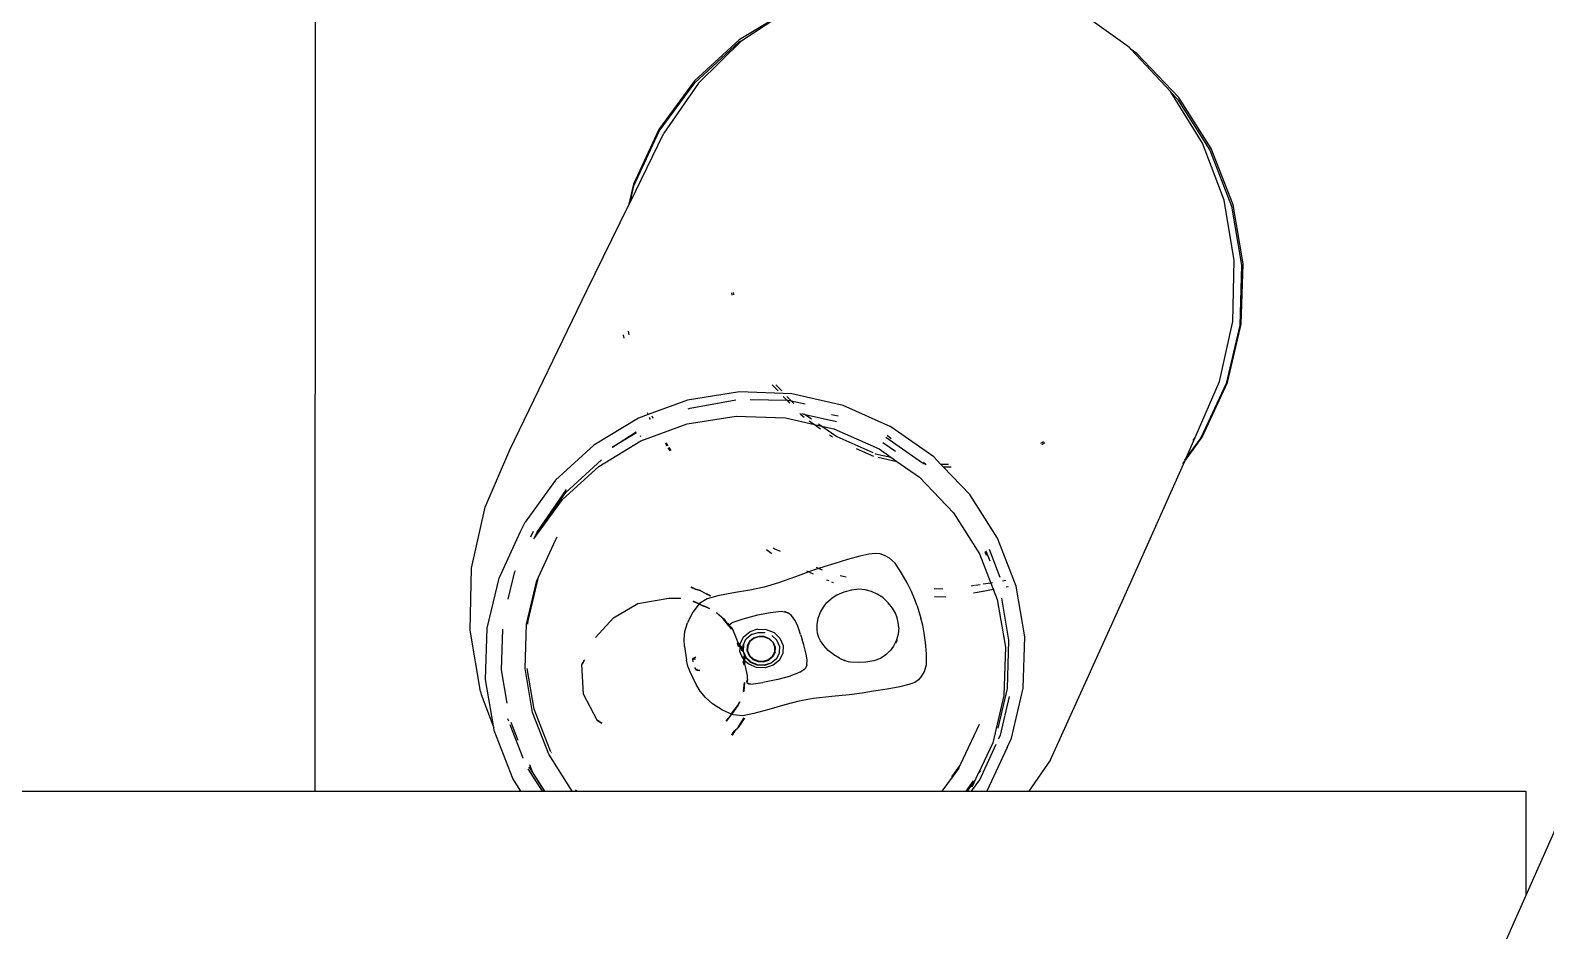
# Model space of a CAD drawing. Header units: millimetres. Extents: x -650 to 3773, y 316 to 2389.
# Drawn here: x 553.29 to 562.48, y 545.22 to 550.68 of the extents above; entities that cross this region are included whole.
import ezdxf

# ---------------------------------------------------------------- set-up
doc = ezdxf.new("R2010")
doc.units = ezdxf.units.MM

# ---------------------------------------------------------------- blocks, each defined once
blk = doc.blocks.new('A$C1e894cf7')
for p, q in [((597.1385, 73.9586), (597.771, 73.6777)), ((597.1385, 73.6777), (597.771, 73.6777)), ((597.1385, 70.664), (597.1385, 73.6777)), ((597.771, 73.6777), (601.5102, 72.0165)), ((593.5821, 71.9028), (593.2409, 71.7708)), ((593.2505, 71.762), (593.5906, 71.8936)), ((593.92, 71.9098), (593.5546, 71.8482)), ((593.9416, 71.9642), (593.5821, 71.9028)), ((593.5906, 71.8936), (593.9489, 71.9548)), ((594.2912, 71.9005), (593.92, 71.9098)), ((594.3056, 71.9528), (593.9416, 71.9642)), ((593.9489, 71.9548), (594.3118, 71.9434)), ((594.654, 71.8204), (594.2912, 71.9005)), ((594.6602, 71.8689), (594.3056, 71.9528)), ((594.3118, 71.9434), (594.6652, 71.8598)), ((593.5546, 71.8482), (593.209, 71.7179)), ((594.9944, 71.6728), (594.654, 71.8204)), ((594.9917, 71.7157), (594.6602, 71.8689)), ((594.6652, 71.8598), (594.9956, 71.7071)), ((593.209, 71.7179), (592.9024, 71.5275)), ((593.2409, 71.7708), (592.9312, 71.5734)), ((592.9418, 71.5652), (593.2505, 71.762)), ((595.1374, 71.6091), (594.9917, 71.7157)), ((594.9956, 71.7071), (595.1173, 71.618)), ((595.0111, 71.6613), (594.9944, 71.6728)), ((595.1173, 71.618), (594.9944, 71.6728)), ((595.1173, 71.618), (595.1313, 71.6077)), ((595.1374, 71.6091), (595.1173, 71.618)), ((595.1514, 71.5988), (595.1374, 71.6091)), ((595.9664, 71.2398), (595.1374, 71.6091)), ((592.8967, 71.5239), (592.6418, 71.2853)), ((592.9312, 71.5734), (592.6648, 71.3181)), ((592.9024, 71.5275), (592.8967, 71.5239)), ((592.9024, 71.5275), (592.9418, 71.5652)), ((592.6295, 71.2738), (592.4177, 70.977)), ((592.6418, 71.2853), (592.6295, 71.2738)), ((592.6648, 71.3181), (592.6418, 71.2853)), ((596.947, 70.7956), (595.9664, 71.2398)), ((596.947, 70.7956), (597.1385, 70.664)), ((595.0279, 70.7376), (595.0171, 70.7555)), ((595.0353, 70.7422), (595.024, 70.7608)), ((596.2026, 70.6394), (595.8952, 70.5869)), ((596.5139, 70.6296), (596.2026, 70.6394)), ((596.8171, 70.5579), (596.5139, 70.6296)), ((597.1385, 70.4095), (597.1385, 70.664)), ((595.8952, 70.5869), (595.6035, 70.474)), ((595.8616, 70.5251), (595.8648, 70.5047)), ((595.8989, 70.5262), (595.8966, 70.5387)), ((595.9682, 70.4979), (596.222, 70.5413)), ((595.975, 70.4718), (596.2651, 70.5214)), ((596.222, 70.5413), (596.5157, 70.532)), ((596.2651, 70.5214), (596.5588, 70.5122)), ((596.5157, 70.532), (596.7551, 70.4754)), ((596.5588, 70.5122), (596.8449, 70.4445)), ((596.7982, 70.4911), (596.5634, 70.5466)), ((596.874, 70.5317), (596.8171, 70.5579)), ((596.874, 70.5317), (597.1385, 70.4095)), ((595.6035, 70.474), (595.3387, 70.3052)), ((595.8428, 70.4907), (595.6717, 70.4245)), ((595.6814, 70.4039), (595.7417, 70.4266)), ((595.6997, 70.3654), (595.8762, 70.4336)), ((595.8745, 70.444), (595.8762, 70.4336)), ((595.8762, 70.4336), (595.9133, 70.448)), ((595.8762, 70.4336), (595.8836, 70.3866)), ((595.9133, 70.448), (595.9121, 70.4544)), ((595.9133, 70.448), (595.975, 70.4718)), ((595.9245, 70.3869), (595.9133, 70.448)), ((596.8214, 70.4804), (596.7982, 70.4911)), ((596.8449, 70.4445), (597.0332, 70.3574)), ((597.0696, 70.3657), (596.8521, 70.4662)), ((595.4498, 70.2061), (595.6997, 70.3654)), ((595.685, 70.3961), (595.707, 70.4046)), ((595.8865, 70.3689), (595.8911, 70.3396)), ((595.8919, 70.3351), (595.8953, 70.3134)), ((595.9309, 70.3521), (595.9251, 70.3838)), ((595.9352, 70.3288), (595.9313, 70.3503)), ((596.7329, 70.3618), (596.9789, 70.2481)), ((597.0332, 70.3574), (597.0125, 70.3717)), ((597.1123, 70.3209), (597.0332, 70.3574)), ((597.1385, 70.3153), (597.0696, 70.3657)), ((597.0718, 70.3356), (597.1385, 70.2897)), ((597.1385, 70.2843), (597.0757, 70.328)), ((597.1385, 70.3153), (597.1385, 70.4095)), ((595.3387, 70.3052), (595.1707, 70.1442)), ((596.9789, 70.2481), (597.052, 70.1946)), ((596.9992, 70.2388), (596.9789, 70.2481)), ((596.9992, 70.2388), (597.1385, 70.1367)), ((597.1385, 70.2897), (597.1385, 70.3153)), ((597.1385, 70.2843), (597.1385, 70.2897)), ((597.1385, 70.1367), (597.1385, 70.2843)), ((595.1545, 70.1287), (595.1561, 70.1766)), ((595.1707, 70.1442), (595.1545, 70.1287)), ((595.1707, 70.1442), (595.1723, 70.1919)), ((595.2349, 70.0001), (595.4498, 70.2061)), ((595.913, 70.143), (595.9112, 70.0894)), ((595.9579, 70.0916), (595.9591, 70.1608)), ((597.1385, 67.9216), (597.1385, 70.1367)), ((595.1109, 70.0869), (594.929, 69.8275)), ((595.1545, 70.1287), (595.1109, 70.0869)), ((595.1501, 70.0198), (594.9934, 69.7965)), ((595.1393, 69.8638), (595.2349, 70.0001)), ((595.1431, 70.0246), (595.1512, 70.0321)), ((595.1509, 70.0216), (595.1512, 70.0321)), ((595.1512, 70.0321), (595.1587, 70.0392)), ((595.1512, 70.0321), (595.1514, 70.0363)), ((595.9727, 69.9712), (595.9274, 69.9514)), ((596.0139, 69.9859), (595.9727, 69.9712)), ((596.0139, 69.9859), (596.0895, 70.0092)), ((596.1314, 70.0203), (596.0895, 70.0092)), ((596.1792, 70.0293), (596.1314, 70.0203)), ((596.2363, 70.0366), (596.1792, 70.0293)), ((596.3062, 70.0426), (596.2363, 70.0366)), ((596.3708, 70.0422), (596.3062, 70.0426)), ((596.412, 70.0302), (596.3708, 70.0422)), ((596.4171, 70.0278), (596.412, 70.0302)), ((596.4171, 70.0278), (596.4433, 70.0106)), ((596.4433, 70.0106), (596.4629, 69.9946)), ((596.4629, 69.9946), (596.4784, 69.972)), ((596.4784, 69.972), (596.4922, 69.9352)), ((595.1134, 69.7508), (595.1393, 69.8638)), ((595.1137, 69.8272), (595.1393, 69.8638)), ((595.8116, 69.8897), (595.7558, 69.852)), ((595.8748, 69.9248), (595.8116, 69.8897)), ((595.9274, 69.9514), (595.8748, 69.9248)), ((596.0861, 69.8643), (596.0581, 69.8543)), ((596.1146, 69.8718), (596.0861, 69.8643)), ((596.1464, 69.8748), (596.1146, 69.8718)), ((596.1479, 69.8746), (596.1464, 69.8748)), ((596.1479, 69.8746), (596.186, 69.8704)), ((596.186, 69.8704), (596.2257, 69.8595)), ((596.221, 69.8655), (596.2287, 69.8603)), ((596.2287, 69.8603), (596.2307, 69.8611)), ((596.2287, 69.8603), (596.2307, 69.8611)), ((596.2307, 69.8611), (596.2405, 69.8578)), ((596.4922, 69.9352), (596.5054, 69.8803)), ((596.5054, 69.8803), (596.5191, 69.8037)), ((594.929, 69.8275), (594.7999, 69.537)), ((594.9802, 69.8036), (594.9988, 69.8297)), ((595.0231, 69.779), (595.0759, 69.8544)), ((595.0633, 69.7553), (595.1137, 69.8272)), ((595.092, 69.7327), (595.1137, 69.8272)), ((595.71, 69.7878), (595.6999, 69.7626)), ((595.7253, 69.8179), (595.71, 69.7878)), ((595.7558, 69.852), (595.7253, 69.8179)), ((595.9645, 69.7786), (595.9438, 69.7444)), ((595.9956, 69.8109), (595.9645, 69.7786)), ((596.0281, 69.8376), (595.9956, 69.8109)), ((596.0581, 69.8543), (596.0281, 69.8376)), ((596.2257, 69.8595), (596.2592, 69.8429)), ((596.2592, 69.8429), (596.2868, 69.8223)), ((596.288, 69.8212), (596.2868, 69.8223)), ((596.288, 69.8212), (596.3123, 69.7965)), ((596.3123, 69.7965), (596.333, 69.7641)), ((596.5191, 69.8037), (596.5322, 69.7221)), ((594.9414, 69.4812), (595.0633, 69.7553)), ((594.9878, 69.4983), (595.0849, 69.7168)), ((595.0595, 69.6173), (595.1063, 69.7225)), ((595.0909, 69.7303), (595.092, 69.7327)), ((595.6999, 69.7626), (595.6962, 69.7342)), ((595.6962, 69.7342), (595.7001, 69.6942)), ((595.7001, 69.6942), (595.7124, 69.6391)), ((595.9281, 69.709), (595.9172, 69.672)), ((595.9438, 69.7444), (595.9281, 69.709)), ((596.333, 69.7641), (596.3476, 69.7226)), ((596.3476, 69.7226), (596.356, 69.6758)), ((596.5322, 69.7221), (596.5436, 69.6524)), ((595.7124, 69.6391), (595.7335, 69.5648)), ((595.9172, 69.672), (595.9132, 69.6319)), ((595.9132, 69.6319), (595.9184, 69.5875)), ((595.9184, 69.5875), (595.9314, 69.5422)), ((596.3579, 69.6276), (596.3548, 69.5814)), ((596.356, 69.6758), (596.3579, 69.6276)), ((596.5436, 69.6524), (596.5542, 69.5744)), ((594.7999, 69.537), (594.7285, 69.2265)), ((594.8542, 69.3078), (594.8975, 69.4963)), ((594.865, 69.5075), (594.8554, 69.466)), ((594.9247, 69.4083), (594.9878, 69.4983)), ((595.7335, 69.5648), (595.7573, 69.4865)), ((595.841, 69.5549), (595.8327, 69.5187)), ((595.9314, 69.5422), (595.9505, 69.4992)), ((595.9505, 69.4992), (595.9716, 69.4639)), ((596.3307, 69.5146), (596.3107, 69.4809)), ((596.3307, 69.5146), (596.3448, 69.5465)), ((596.3455, 69.5476), (596.3448, 69.5465)), ((596.3455, 69.5476), (596.3463, 69.5507)), ((596.3463, 69.5507), (596.3532, 69.5695)), ((596.3548, 69.5814), (596.3532, 69.5695)), ((596.5542, 69.5744), (596.5645, 69.4681)), ((594.9105, 69.388), (594.9247, 69.4083)), ((594.9146, 69.3645), (594.9247, 69.4083)), ((594.9146, 69.3645), (594.9401, 69.4009)), ((594.9247, 69.4083), (594.9414, 69.4812)), ((594.9775, 69.4542), (594.9902, 69.4723)), ((595.7573, 69.4865), (595.7775, 69.4195)), ((595.7775, 69.4195), (595.7877, 69.3885)), ((595.7982, 69.4119), (595.7877, 69.3885)), ((595.8559, 69.437), (595.8616, 69.4497)), ((595.8695, 69.4674), (595.8737, 69.4769)), ((595.994, 69.4384), (595.9716, 69.4639)), ((595.994, 69.4384), (595.9957, 69.4371)), ((596.0217, 69.4176), (595.9957, 69.4371)), ((596.0529, 69.4006), (596.0217, 69.4176)), ((596.2541, 69.4197), (596.2259, 69.3999)), ((596.2846, 69.4474), (596.2541, 69.4197)), ((596.3099, 69.4797), (596.2846, 69.4474)), ((596.3107, 69.4809), (596.3099, 69.4797)), ((596.5645, 69.4681), (596.5767, 69.3579)), ((594.8542, 69.3078), (594.8806, 69.3454)), ((594.8741, 69.1882), (594.9146, 69.3645)), ((594.8919, 69.3321), (594.9146, 69.3645)), ((595.7877, 69.3885), (595.7821, 69.3759)), ((595.7877, 69.3885), (595.802, 69.3458)), ((595.8019, 69.3161), (595.808, 69.3297)), ((595.802, 69.3458), (595.808, 69.3297)), ((595.808, 69.3297), (595.8103, 69.3348)), ((595.808, 69.3297), (595.8388, 69.2477)), ((595.8114, 69.3374), (595.8199, 69.3564)), ((596.09, 69.3866), (596.0529, 69.4006)), ((596.127, 69.3804), (596.09, 69.3866)), ((596.1284, 69.3802), (596.127, 69.3804)), ((596.16, 69.3795), (596.1284, 69.3802)), ((596.1806, 69.3821), (596.16, 69.3795)), ((596.1938, 69.3862), (596.1806, 69.3821)), ((596.2069, 69.3903), (596.1938, 69.3862)), ((596.2259, 69.3999), (596.2069, 69.3903)), ((596.3065, 69.3137), (596.2757, 69.3059)), ((596.3409, 69.3191), (596.3065, 69.3137)), ((596.372, 69.318), (596.3409, 69.3191)), ((596.372, 69.318), (596.3734, 69.3178)), ((596.3734, 69.3178), (596.3953, 69.307)), ((596.5767, 69.3579), (596.593, 69.2683)), ((594.7285, 69.2265), (594.7177, 68.908)), ((594.7447, 69.1967), (594.7711, 69.2219)), ((594.7666, 69.202), (594.7711, 69.2219)), ((594.7711, 69.2219), (594.7903, 69.308)), ((594.7711, 69.2219), (594.7873, 69.2375)), ((594.8484, 69.274), (594.8568, 69.2821)), ((594.8487, 69.284), (594.8542, 69.3078)), ((594.8494, 69.3009), (594.8542, 69.3078)), ((594.8568, 69.2821), (594.8705, 69.3017)), ((595.8388, 69.2477), (595.8757, 69.1451)), ((596.0726, 69.2248), (596.0569, 69.201)), ((596.1002, 69.2447), (596.0726, 69.2248)), ((596.1324, 69.2598), (596.1002, 69.2447)), ((596.1624, 69.2709), (596.1324, 69.2598)), ((596.1878, 69.2787), (596.1624, 69.2709)), ((596.1878, 69.2787), (596.219, 69.2886)), ((596.2503, 69.298), (596.219, 69.2886)), ((596.2757, 69.3059), (596.2503, 69.298)), ((596.3953, 69.307), (596.3969, 69.3058)), ((596.4169, 69.2755), (596.3969, 69.3058)), ((596.4152, 69.2815), (596.4169, 69.2755)), ((596.4169, 69.2755), (596.4283, 69.2472)), ((596.4283, 69.2472), (596.4394, 69.218)), ((596.4394, 69.218), (596.4404, 69.2171)), ((596.4404, 69.2171), (596.4603, 69.1407)), ((596.593, 69.2683), (596.6146, 69.183)), ((592.5865, 68.9233), (592.4478, 69.1357)), ((592.4483, 69.1288), (592.5828, 68.907)), ((594.6743, 69.1072), (594.7111, 69.1424)), ((594.6747, 69.1295), (594.7115, 69.1648)), ((594.7443, 69.1743), (594.7665, 69.1955)), ((594.7625, 68.9735), (594.7665, 69.1955)), ((594.7665, 69.1955), (594.7863, 69.2145)), ((594.7665, 69.1955), (594.7666, 69.202)), ((594.8639, 68.8876), (594.8741, 69.1882)), ((595.6849, 69.157), (595.6684, 69.1199)), ((595.8757, 69.1451), (595.9002, 69.0581)), ((596.0471, 69.1808), (596.0563, 69.1998)), ((596.0563, 69.1998), (596.0481, 69.1615)), ((596.0481, 69.1615), (596.0564, 69.0972)), ((596.0569, 69.201), (596.0563, 69.1998)), ((596.1767, 69.1183), (596.2109, 69.1541)), ((596.1936, 69.1056), (596.2227, 69.1361)), ((596.2109, 69.1541), (596.2545, 69.1728)), ((596.2586, 69.1511), (596.2227, 69.1361)), ((596.2643, 69.1259), (596.2358, 69.1136)), ((596.2545, 69.1728), (596.3009, 69.1716)), ((596.2586, 69.1511), (596.2598, 69.152)), ((596.2598, 69.152), (596.2975, 69.1501)), ((596.2946, 69.1251), (596.2643, 69.1259)), ((596.3222, 69.1113), (596.2946, 69.1251)), ((596.2946, 69.1251), (596.3215, 69.11)), ((596.2975, 69.1501), (596.2992, 69.151)), ((596.2992, 69.151), (596.3328, 69.1325)), ((596.3009, 69.1716), (596.343, 69.1507)), ((596.3328, 69.1325), (596.335, 69.1331)), ((596.3591, 69.101), (596.3328, 69.1325)), ((596.335, 69.1331), (596.3616, 69.1012)), ((596.343, 69.1507), (596.3743, 69.1131)), ((596.4603, 69.1407), (596.4785, 69.0508)), ((596.6146, 69.183), (596.6426, 69.0859)), ((595.6684, 69.1199), (595.6629, 69.1122)), ((595.6733, 69.0722), (595.6973, 69.1058)), ((595.9002, 69.0581), (595.9183, 68.9717)), ((596.0564, 69.0972), (596.0716, 69.0181)), ((596.1551, 69.0189), (596.1571, 69.0708)), ((596.1571, 69.0708), (596.1767, 69.1183)), ((596.1752, 69.0212), (596.1769, 69.0653)), ((596.2006, 69.0591), (596.1993, 69.0252)), ((596.2134, 69.0902), (596.2006, 69.0591)), ((596.2009, 69.0254), (596.2022, 69.0587)), ((596.2022, 69.0587), (596.2147, 69.0892)), ((596.2358, 69.1136), (596.2134, 69.0902)), ((596.2147, 69.0892), (596.2367, 69.1122)), ((596.2367, 69.1122), (596.2647, 69.1242)), ((596.2642, 69.1231), (596.2367, 69.1122)), ((596.2935, 69.1224), (596.2642, 69.1231)), ((596.2647, 69.1242), (596.2945, 69.1234)), ((596.3201, 69.1091), (596.2935, 69.1224)), ((596.2945, 69.1234), (596.3215, 69.11)), ((596.3399, 69.0854), (596.3201, 69.1091)), ((596.3215, 69.11), (596.3416, 69.0859)), ((596.3427, 69.0868), (596.3222, 69.1113)), ((596.3499, 69.0548), (596.3399, 69.0854)), ((596.3416, 69.0859), (596.3519, 69.0548)), ((596.3531, 69.0551), (596.3427, 69.0868)), ((596.3487, 69.0221), (596.3499, 69.0548)), ((596.3519, 69.0548), (596.3504, 69.0216)), ((596.3518, 69.0212), (596.3531, 69.0551)), ((596.3725, 69.0604), (596.3591, 69.101)), ((596.3616, 69.1012), (596.3751, 69.0601)), ((596.3708, 69.0169), (596.3725, 69.0604)), ((596.3751, 69.0601), (596.3734, 69.016)), ((596.3743, 69.1131), (596.3902, 69.0647)), ((596.3902, 69.0647), (596.3882, 69.0128)), ((596.4888, 68.9781), (596.4785, 69.0508)), ((596.6426, 69.0859), (596.6677, 68.9949)), ((595.9183, 68.9717), (595.9358, 68.8714)), ((596.0716, 69.0181), (596.0946, 68.9297)), ((596.1551, 69.0189), (596.171, 68.9705)), ((596.2024, 68.933), (596.171, 68.9705)), ((596.1886, 68.9815), (596.1752, 69.0212)), ((596.1886, 68.9815), (596.1888, 68.98)), ((596.2149, 68.95), (596.1888, 68.98)), ((596.1993, 69.0252), (596.2097, 68.9935)), ((596.2111, 68.9943), (596.2009, 69.0254)), ((596.2009, 69.0254), (596.2115, 68.9954)), ((596.2097, 68.9935), (596.2302, 68.969)), ((596.2302, 68.97), (596.2097, 68.9935)), ((596.2313, 68.9717), (596.2111, 68.9943)), ((596.2115, 68.9954), (596.2313, 68.9717)), ((596.2149, 68.95), (596.2154, 68.9481)), ((596.2502, 68.9324), (596.2154, 68.9481)), ((596.2579, 68.9584), (596.2302, 68.97)), ((596.2302, 68.969), (596.2577, 68.9553)), ((596.2312, 68.9702), (596.2313, 68.9717)), ((596.2579, 68.9584), (596.2312, 68.9702)), ((596.2313, 68.9717), (596.2579, 68.9584)), ((596.2577, 68.9553), (596.2881, 68.9545)), ((596.2579, 68.9584), (596.2872, 68.9576)), ((596.2582, 68.9567), (596.2579, 68.9584)), ((596.288, 68.9559), (596.2582, 68.9567)), ((596.2872, 68.9576), (596.3147, 68.9695)), ((596.316, 68.968), (596.288, 68.9559)), ((596.2881, 68.9545), (596.3166, 68.9667)), ((596.2981, 68.9343), (596.3257, 68.9471)), ((596.3147, 68.9695), (596.3363, 68.9921)), ((596.3277, 68.9452), (596.3148, 68.9395)), ((596.3301, 68.9417), (596.3148, 68.9395)), ((596.3378, 68.9909), (596.316, 68.968)), ((596.3166, 68.9667), (596.339, 68.9901)), ((596.3257, 68.9471), (596.3543, 68.9771)), ((596.3301, 68.9417), (596.3275, 68.9392)), ((596.3275, 68.9392), (596.3301, 68.9417)), ((596.3568, 68.9756), (596.3277, 68.9452)), ((596.3313, 68.9428), (596.3301, 68.9417)), ((596.3337, 68.9387), (596.3301, 68.9417)), ((596.3427, 68.9407), (596.3313, 68.9428)), ((596.3363, 68.9921), (596.3487, 69.0221)), ((596.3504, 69.0216), (596.3378, 68.9909)), ((596.339, 68.9901), (596.3518, 69.0212)), ((596.3445, 68.9413), (596.3427, 68.9407)), ((596.3457, 68.9413), (596.3445, 68.9413)), ((596.3476, 68.9399), (596.3457, 68.9413)), ((596.3686, 68.9653), (596.3476, 68.9399)), ((596.3543, 68.9771), (596.3708, 69.0169)), ((596.3734, 69.016), (596.3568, 68.9756)), ((596.4012, 68.9483), (596.3663, 68.9407)), ((596.3882, 69.0128), (596.3686, 68.9653)), ((596.4373, 68.9564), (596.4012, 68.9483)), ((596.455, 68.9575), (596.4373, 68.9564)), ((596.4568, 68.9581), (596.455, 68.9575)), ((596.4598, 68.9567), (596.4568, 68.9581)), ((596.4598, 68.9567), (596.4601, 68.9551)), ((596.4598, 68.9567), (596.463, 68.9566)), ((596.463, 68.9566), (596.4601, 68.9551)), ((596.466, 68.9555), (596.463, 68.9566)), ((596.463, 68.9566), (596.4707, 68.9549)), ((596.4683, 68.9565), (596.466, 68.9555)), ((596.4682, 68.9541), (596.466, 68.9555)), ((596.4717, 68.9549), (596.4682, 68.9541)), ((596.4682, 68.9541), (596.4707, 68.9549)), ((596.4759, 68.9525), (596.4682, 68.9541)), ((596.4707, 68.9549), (596.4683, 68.9565)), ((596.4683, 68.9565), (596.4707, 68.9549)), ((596.4707, 68.9549), (596.4717, 68.9529)), ((596.4707, 68.9549), (596.4717, 68.9549)), ((596.4817, 68.9551), (596.4717, 68.9549)), ((596.4759, 68.9525), (596.4717, 68.9549)), ((596.4717, 68.9549), (596.4813, 68.954)), ((596.4717, 68.9529), (596.4759, 68.9525)), ((596.4842, 68.9594), (596.4817, 68.9551)), ((596.4842, 68.9594), (596.4831, 68.9549)), ((596.4888, 68.9781), (596.4842, 68.9594)), ((596.4902, 68.9699), (596.4842, 68.9594)), ((596.6677, 68.9949), (596.6806, 68.928)), ((592.5828, 68.907), (592.8313, 68.6355)), ((592.5865, 68.9233), (592.8443, 68.6599)), ((592.5946, 68.9076), (592.5865, 68.9233)), ((592.8423, 68.637), (592.5946, 68.9076)), ((594.1142, 68.8694), (594.1278, 68.8717)), ((594.1159, 68.8606), (594.1303, 68.8631)), ((594.7177, 68.908), (594.7678, 68.5937)), ((594.8153, 68.6095), (594.7645, 68.886)), ((594.9112, 68.5911), (594.8639, 68.8876)), ((595.9358, 68.8714), (595.9533, 68.778)), ((596.0946, 68.9297), (596.1165, 68.863)), ((596.13, 68.8464), (596.1165, 68.863)), ((596.1314, 68.8462), (596.1378, 68.852)), ((596.1442, 68.8536), (596.136, 68.845)), ((596.136, 68.845), (596.143, 68.8495)), ((596.1378, 68.852), (596.1438, 68.8579)), ((596.1407, 68.8552), (596.1378, 68.852)), ((596.1438, 68.8579), (596.1407, 68.8552)), ((596.1407, 68.8552), (596.1438, 68.8579)), ((596.149, 68.8555), (596.143, 68.8495)), ((596.1442, 68.8536), (596.143, 68.8495)), ((596.143, 68.8495), (596.1469, 68.8525)), ((596.1503, 68.8634), (596.1438, 68.8579)), ((596.1438, 68.8579), (596.1503, 68.8634)), ((596.1442, 68.8536), (596.1534, 68.8619)), ((596.149, 68.8555), (596.1442, 68.8536)), ((596.1469, 68.8525), (596.149, 68.8555)), ((596.1534, 68.8619), (596.149, 68.8555)), ((596.1555, 68.861), (596.149, 68.8555)), ((596.1679, 68.8731), (596.1503, 68.8634)), ((596.1555, 68.861), (596.1534, 68.8619)), ((596.2027, 68.8869), (596.1679, 68.8731)), ((596.2444, 68.912), (596.2024, 68.933)), ((596.2348, 68.898), (596.2027, 68.8869)), ((596.252, 68.9036), (596.2348, 68.898)), ((596.2462, 68.903), (596.2348, 68.898)), ((596.2348, 68.898), (596.2387, 68.9013)), ((596.2387, 68.9013), (596.2405, 68.9023)), ((596.24, 68.8956), (596.252, 68.9036)), ((596.24, 68.8956), (596.2584, 68.9006)), ((596.2518, 68.9004), (596.24, 68.8956)), ((596.2525, 68.9118), (596.2405, 68.9023)), ((596.2405, 68.9023), (596.2487, 68.9064)), ((596.2525, 68.9118), (596.2444, 68.912)), ((596.2487, 68.9064), (596.2462, 68.903)), ((596.2462, 68.903), (596.252, 68.9036)), ((596.2525, 68.9118), (596.2487, 68.9064)), ((596.2487, 68.9064), (596.2553, 68.9087)), ((596.2487, 68.9064), (596.252, 68.9036)), ((596.2502, 68.9324), (596.2891, 68.9314)), ((596.2512, 68.9303), (596.2502, 68.9324)), ((596.2814, 68.9292), (596.2512, 68.9303)), ((596.2518, 68.9004), (596.2539, 68.904)), ((596.2584, 68.9006), (596.2518, 68.9004)), ((596.252, 68.9036), (596.2539, 68.904)), ((596.2548, 68.9136), (596.2525, 68.9118)), ((596.26, 68.9112), (596.2539, 68.904)), ((596.2539, 68.904), (596.2553, 68.9087)), ((596.2616, 68.9058), (596.2539, 68.904)), ((596.2584, 68.9006), (596.2539, 68.904)), ((596.2657, 68.9225), (596.2548, 68.9136)), ((596.2579, 68.9122), (596.2548, 68.9136)), ((596.2579, 68.9122), (596.2553, 68.9087)), ((596.26, 68.9112), (596.2579, 68.9122)), ((596.2616, 68.9058), (596.2584, 68.9006)), ((596.2672, 68.9124), (596.26, 68.9112)), ((596.2657, 68.9225), (596.2609, 68.9153)), ((596.2609, 68.9153), (596.2681, 68.9208)), ((596.2655, 68.9217), (596.2681, 68.9208)), ((596.2814, 68.9292), (596.2657, 68.9225)), ((596.28, 68.9255), (596.2657, 68.9225)), ((596.2672, 68.9124), (596.2706, 68.9194)), ((596.274, 68.918), (596.2672, 68.9124)), ((596.2908, 68.9108), (596.2672, 68.9124)), ((596.2681, 68.9208), (596.28, 68.9255)), ((596.2706, 68.9194), (596.2863, 68.9226)), ((596.274, 68.918), (596.2706, 68.9194)), ((596.2863, 68.9226), (596.274, 68.918)), ((596.2891, 68.9314), (596.2814, 68.9292)), ((596.2906, 68.9292), (596.2814, 68.9292)), ((596.2905, 68.932), (596.2891, 68.9314)), ((596.2981, 68.9343), (596.2905, 68.932)), ((596.2981, 68.9343), (596.2906, 68.9292)), ((596.3344, 68.9295), (596.2908, 68.9108)), ((596.3148, 68.9395), (596.2981, 68.9343)), ((596.3149, 68.9363), (596.3275, 68.9392)), ((596.3212, 68.9333), (596.3337, 68.9387)), ((596.3335, 68.9364), (596.3212, 68.9333)), ((596.3275, 68.9392), (596.3337, 68.9387)), ((596.3337, 68.9387), (596.3335, 68.9364)), ((596.3404, 68.9357), (596.3335, 68.9364)), ((596.3352, 68.9393), (596.3337, 68.9387)), ((596.3337, 68.9387), (596.3358, 68.9385)), ((596.3404, 68.9357), (596.3344, 68.9295)), ((596.3421, 68.9356), (596.3404, 68.9357)), ((596.3435, 68.936), (596.3421, 68.9356)), ((596.3478, 68.9384), (596.3435, 68.936)), ((596.3435, 68.936), (596.3485, 68.9335)), ((596.3476, 68.9399), (596.3478, 68.9384)), ((596.3615, 68.9397), (596.3476, 68.9399)), ((596.3478, 68.9384), (596.3498, 68.9377)), ((596.3485, 68.9335), (596.3511, 68.9381)), ((596.3485, 68.9335), (596.3544, 68.9364)), ((596.3498, 68.9377), (596.3511, 68.9381)), ((596.3544, 68.9364), (596.3498, 68.933)), ((596.3498, 68.933), (596.3601, 68.9338)), ((596.3549, 68.9305), (596.3498, 68.933)), ((596.3511, 68.9381), (596.3615, 68.9397)), ((596.3544, 68.9364), (596.3511, 68.9381)), ((596.3544, 68.9364), (596.3511, 68.9381)), ((596.3668, 68.9389), (596.3544, 68.9364)), ((596.3563, 68.9356), (596.3544, 68.9364)), ((596.3549, 68.9305), (596.3721, 68.9364)), ((596.3601, 68.9338), (596.3549, 68.9305)), ((596.3563, 68.9356), (596.3657, 68.9365)), ((596.3563, 68.9356), (596.3601, 68.9338)), ((596.3721, 68.9364), (596.3601, 68.9338)), ((596.3615, 68.9397), (596.3663, 68.9407)), ((596.3615, 68.9397), (596.3668, 68.9389)), ((596.3668, 68.9389), (596.3657, 68.9365)), ((596.3657, 68.9365), (596.3721, 68.9364)), ((596.531, 68.9328), (596.4781, 68.9382)), ((596.4782, 68.9386), (596.5312, 68.9333)), ((596.4787, 68.9393), (596.532, 68.9341)), ((596.4791, 68.9397), (596.532, 68.9341)), ((596.532, 68.9341), (596.5336, 68.9336)), ((596.5336, 68.9336), (596.5356, 68.9325)), ((596.5959, 68.9114), (596.6193, 68.8995)), ((596.5959, 68.9112), (596.619, 68.8992)), ((596.596, 68.9107), (596.619, 68.8992)), ((596.5961, 68.9104), (596.6186, 68.8988)), ((596.6186, 68.8988), (596.5961, 68.91)), ((596.6182, 68.8984), (596.5962, 68.9097)), ((596.6379, 68.8831), (596.6182, 68.8984)), ((596.6382, 68.8836), (596.6182, 68.8984)), ((596.6186, 68.8988), (596.6382, 68.8836)), ((596.619, 68.8992), (596.6387, 68.884)), ((596.6382, 68.8836), (596.619, 68.8992)), ((596.6193, 68.8995), (596.6387, 68.884)), ((596.6656, 68.8626), (596.6379, 68.8831)), ((596.6382, 68.8836), (596.666, 68.8631)), ((596.6656, 68.8626), (596.6382, 68.8836)), ((596.6387, 68.884), (596.6665, 68.8634)), ((596.6387, 68.884), (596.666, 68.8631)), ((596.6714, 68.8599), (596.6477, 68.8056)), ((596.6714, 68.8599), (596.6656, 68.8626)), ((596.666, 68.8631), (596.6953, 68.8429)), ((596.666, 68.8631), (596.6947, 68.8424)), ((596.6665, 68.8634), (596.6714, 68.8599)), ((596.6758, 68.8699), (596.6714, 68.8599)), ((596.6714, 68.8599), (596.6953, 68.8429)), ((596.6806, 68.928), (596.6758, 68.8699)), ((596.7176, 68.9216), (596.6936, 68.937)), ((596.7186, 68.9219), (596.6936, 68.937)), ((596.6944, 68.9384), (596.7183, 68.923)), ((596.6946, 68.9374), (596.7183, 68.923)), ((596.6946, 68.9374), (596.7186, 68.9219)), ((596.7512, 68.9006), (596.7176, 68.9216)), ((596.7522, 68.9009), (596.7176, 68.9216)), ((596.7186, 68.9219), (596.7522, 68.9009)), ((596.7749, 68.8769), (596.7512, 68.9006)), ((596.7519, 68.9021), (596.7522, 68.9009)), ((596.7519, 68.9021), (596.7759, 68.8772)), ((596.7522, 68.9009), (596.7756, 68.8783)), ((596.7522, 68.9009), (596.7759, 68.8772)), ((596.7749, 68.8769), (596.7522, 68.9009)), ((596.7972, 68.862), (596.7749, 68.8769)), ((596.7981, 68.8622), (596.7749, 68.8769)), ((596.7756, 68.8783), (596.7979, 68.8635)), ((596.7759, 68.8772), (596.7979, 68.8635)), ((596.7759, 68.8772), (596.7981, 68.8622)), ((595.9533, 68.778), (595.971, 68.7126)), ((596.0561, 68.7703), (596.0569, 68.7716)), ((596.0574, 68.7711), (596.0563, 68.7695)), ((596.0574, 68.7711), (596.0929, 68.8129)), ((596.0943, 68.8123), (596.0574, 68.7711)), ((596.0929, 68.8129), (596.1255, 68.8363)), ((596.0935, 68.8128), (596.136, 68.845)), ((596.0935, 68.8128), (596.1367, 68.8448)), ((596.1255, 68.8363), (596.0943, 68.8123)), ((596.1291, 68.8452), (596.1203, 68.8388)), ((596.1278, 68.8389), (596.1255, 68.8363)), ((596.133, 68.8449), (596.1278, 68.8389)), ((596.1342, 68.8428), (596.1278, 68.8389)), ((596.1291, 68.8452), (596.13, 68.8464)), ((596.1291, 68.8452), (596.13, 68.8464)), ((596.1291, 68.8452), (596.1314, 68.8462)), ((596.1314, 68.8462), (596.13, 68.8464)), ((596.1342, 68.8428), (596.133, 68.8449)), ((596.1342, 68.8428), (596.136, 68.845)), ((596.1375, 68.8444), (596.136, 68.845)), ((596.6477, 68.8056), (596.6085, 68.7458)), ((596.6947, 68.8424), (596.7135, 68.8279)), ((596.7143, 68.8285), (596.6947, 68.8424)), ((596.6953, 68.8429), (596.7143, 68.8285)), ((596.713, 68.8275), (596.6953, 68.8429)), ((596.6953, 68.8429), (596.7135, 68.8279)), ((595.912, 68.6399), (595.921, 68.6727)), ((595.9126, 68.6389), (595.921, 68.6727)), ((595.9126, 68.6389), (595.9216, 68.6716)), ((595.9223, 68.6718), (595.9132, 68.6391)), ((595.9216, 68.6716), (595.9132, 68.6391)), ((595.9411, 68.7073), (595.9223, 68.6718)), ((595.9405, 68.7071), (595.9223, 68.6718)), ((595.9399, 68.7081), (595.9532, 68.7338)), ((595.9405, 68.7071), (595.9532, 68.7338)), ((595.9405, 68.7071), (595.9537, 68.7328)), ((595.9544, 68.733), (595.9411, 68.7073)), ((595.9537, 68.7328), (595.9411, 68.7073)), ((595.971, 68.7126), (596.0002, 68.6651)), ((595.9966, 68.6496), (596.0118, 68.6823)), ((596.0121, 68.682), (596.0026, 68.6632)), ((596.0106, 68.6824), (596.0249, 68.7146)), ((596.0118, 68.6823), (596.0249, 68.7146)), ((596.0249, 68.7146), (596.0121, 68.682)), ((596.0249, 68.7146), (596.0302, 68.7263)), ((596.0249, 68.7146), (596.0297, 68.7262)), ((596.0302, 68.7263), (596.0257, 68.7144)), ((596.4026, 68.6451), (596.407, 68.6691)), ((596.407, 68.6691), (596.4063, 68.654)), ((596.5316, 68.6694), (596.4918, 68.646)), ((596.5702, 68.7016), (596.5316, 68.6694)), ((596.6085, 68.7458), (596.5702, 68.7016)), ((592.8313, 68.6355), (593.127, 68.4191)), ((593.137, 68.4212), (592.8423, 68.637)), ((592.8443, 68.6599), (593.1493, 68.4503)), ((594.7678, 68.5937), (594.8537, 68.3547)), ((594.82, 68.5978), (594.8153, 68.6095)), ((595.0141, 68.3099), (594.9112, 68.5911)), ((595.8998, 68.6156), (595.912, 68.6399)), ((595.9006, 68.6145), (595.912, 68.6399)), ((595.9006, 68.6145), (595.9126, 68.6389)), ((595.9132, 68.6391), (595.9012, 68.6147)), ((595.9126, 68.6389), (595.9012, 68.6147)), ((595.9868, 68.6275), (595.9958, 68.6498)), ((595.9966, 68.6496), (595.9868, 68.6275)), ((595.9874, 68.6275), (595.9958, 68.6498)), ((595.9874, 68.6275), (595.9966, 68.6496)), ((596.0026, 68.6632), (595.9958, 68.6498)), ((596.0002, 68.6651), (596.0026, 68.6632)), ((596.0026, 68.6632), (596.0523, 68.6255)), ((596.0523, 68.6255), (596.112, 68.5963)), ((596.112, 68.5963), (596.1171, 68.5939)), ((596.1694, 68.5777), (596.1171, 68.5939)), ((596.2167, 68.5721), (596.1694, 68.5777)), ((596.2613, 68.5748), (596.2167, 68.5721)), ((596.2613, 68.5748), (596.3432, 68.5876)), ((596.3306, 68.6306), (596.3247, 68.6436)), ((596.3247, 68.6436), (596.3344, 68.6327)), ((596.3376, 68.625), (596.3306, 68.6306)), ((596.3344, 68.6327), (596.3334, 68.6392)), ((596.3387, 68.6381), (596.3334, 68.6392)), ((596.3387, 68.6381), (596.3344, 68.6327)), ((596.3344, 68.6327), (596.3417, 68.6276)), ((596.3376, 68.625), (596.3344, 68.6327)), ((596.3376, 68.625), (596.3344, 68.6246)), ((596.3417, 68.6276), (596.3376, 68.625)), ((596.3528, 68.6269), (596.3376, 68.625)), ((596.3798, 68.5961), (596.3432, 68.5876)), ((596.4152, 68.6099), (596.3798, 68.5961)), ((596.3994, 68.6454), (596.3886, 68.638)), ((596.3994, 68.6454), (596.4002, 68.653)), ((596.4026, 68.6451), (596.3994, 68.6454)), ((596.4002, 68.653), (596.4026, 68.6451)), ((596.4063, 68.654), (596.4026, 68.6451)), ((596.4067, 68.6469), (596.4026, 68.6451)), ((596.4918, 68.646), (596.4152, 68.6099)), ((595.0547, 68.4798), (595.0733, 68.4913)), ((595.0742, 68.4887), (595.0557, 68.477)), ((595.9678, 68.4801), (595.9682, 68.552)), ((593.127, 68.4191), (593.4585, 68.2659)), ((593.4674, 68.2685), (593.137, 68.4212)), ((593.5686, 68.2446), (593.1493, 68.4503)), ((595.0262, 68.4621), (595.0445, 68.4734)), ((595.0454, 68.4704), (595.0274, 68.4589)), ((595.9999, 68.2921), (595.9678, 68.4801)), ((594.8523, 68.3548), (594.8432, 68.3506)), ((594.8523, 68.3548), (594.8537, 68.3547)), ((594.8537, 68.3547), (594.8769, 68.2957)), ((594.8616, 68.3777), (594.8756, 68.383)), ((594.8702, 68.361), (594.8778, 68.364)), ((594.8821, 68.3663), (594.8778, 68.364)), ((594.8837, 68.3673), (594.8821, 68.3663)), ((594.9854, 68.3069), (594.9827, 68.3114)), ((595.1688, 68.0548), (595.0141, 68.3099)), ((593.4585, 68.2659), (593.5872, 68.2355)), ((593.5686, 68.2446), (593.4674, 68.2685)), ((593.5872, 68.2355), (593.5686, 68.2446)), ((594.1016, 67.9831), (593.5872, 68.2355)), ((594.3493, 68.2344), (594.372, 68.2383)), ((594.3912, 68.209), (594.3713, 68.2056)), ((594.3725, 68.204), (594.3922, 68.2073)), ((594.8769, 68.2957), (595.0409, 68.0254)), ((595.0524, 68.139), (594.9592, 68.2816)), ((594.9647, 68.2845), (595.0524, 68.139)), ((596.0875, 68.1437), (595.9999, 68.2921)), ((595.0524, 68.139), (595.054, 68.1373)), ((596.2058, 68.0348), (596.0875, 68.1437)), ((595.0409, 68.0254), (595.2533, 67.7933)), ((595.3264, 67.8561), (595.1286, 68.0723)), ((595.3693, 67.8358), (595.1688, 68.0548)), ((596.7106, 68.0472), (596.5496, 67.9617)), ((596.7097, 68.048), (596.7256, 68.0741)), ((596.7266, 68.0733), (596.7097, 68.048)), ((596.7266, 68.0733), (596.7097, 68.048)), ((596.726, 68.0735), (596.7102, 68.0476)), ((596.7266, 68.0733), (596.7102, 68.0476)), ((596.7266, 68.0733), (596.7106, 68.0472)), ((595.0692, 67.5157), (594.1016, 67.9831)), ((596.3424, 67.9683), (596.3689, 67.9544)), ((596.3424, 67.9683), (596.369, 67.9533)), ((596.369, 67.9533), (596.3426, 67.9677)), ((596.3689, 67.9544), (596.3426, 67.9677)), ((596.5496, 67.9617), (596.369, 67.9533)), ((595.5412, 67.6989), (595.3087, 67.8587)), ((595.5412, 67.6989), (595.3264, 67.8561)), ((597.1385, 67.8945), (596.9146, 67.7517)), ((597.1385, 67.9216), (597.1313, 67.9147)), ((597.1385, 67.8945), (597.1385, 67.9216)), ((597.1385, 67.7262), (597.1385, 67.8945)), ((595.2533, 67.7933), (595.5061, 67.6082)), ((595.6078, 67.6611), (595.3693, 67.8358)), ((595.6155, 67.7926), (595.5954, 67.8022)), ((595.8413, 67.6886), (595.6155, 67.7926)), ((596.8944, 67.7613), (596.6412, 67.6634)), ((596.9146, 67.7517), (596.6615, 67.6538)), ((596.8998, 67.7648), (596.8944, 67.7613)), ((596.906, 67.7687), (596.9031, 67.7669)), ((595.5649, 67.6815), (595.5412, 67.6989)), ((595.5637, 67.6571), (595.5969, 67.6417)), ((595.5649, 67.6815), (595.6078, 67.6611)), ((596.1044, 67.6263), (595.8413, 67.6886)), ((595.8615, 67.679), (595.8413, 67.6886)), ((596.1246, 67.6167), (595.8615, 67.679)), ((596.6412, 67.6634), (596.3939, 67.6211)), ((596.9904, 67.6309), (597.1385, 67.7262)), ((597.0023, 67.6252), (597.1385, 67.712)), ((597.0034, 67.6247), (597.1385, 67.7108)), ((597.1385, 67.7262), (597.0205, 67.6529)), ((597.1385, 67.712), (597.1385, 67.7262)), ((597.1385, 67.7108), (597.1385, 67.712)), ((597.1385, 67.5833), (597.1385, 67.7108)), ((595.5635, 67.5809), (595.5061, 67.6082)), ((595.847, 67.4499), (595.5635, 67.5809)), ((596.1257, 67.6256), (596.1044, 67.6263)), ((596.3947, 67.6082), (596.1246, 67.6167)), ((596.6615, 67.6538), (596.3947, 67.6082)), ((596.7193, 67.5224), (596.8296, 67.5651)), ((596.7337, 67.5156), (596.9356, 67.5938)), ((596.9356, 67.5938), (596.9372, 67.5942)), ((597.0205, 67.6529), (596.9778, 67.6368)), ((597.1385, 67.5833), (597.0609, 67.5338)), ((597.1385, 66.3342), (597.1385, 67.5833)), ((595.4157, 67.3655), (595.0692, 67.5157)), ((595.802, 67.547), (595.814, 67.5415)), ((595.814, 67.5415), (595.9738, 67.5036)), ((596.1559, 67.4712), (596.4024, 67.4634)), ((596.4024, 67.4634), (596.6037, 67.4978)), ((596.6981, 67.5019), (596.7031, 67.5037)), ((596.7031, 67.5037), (596.7121, 67.5073)), ((597.0609, 67.5338), (596.7691, 67.4209)), ((596.1502, 67.3782), (595.847, 67.4499)), ((596.7532, 67.4182), (596.4616, 67.3684)), ((596.5511, 67.342), (596.7532, 67.4182)), ((596.7691, 67.4209), (596.7532, 67.4182)), ((595.7849, 67.284), (595.4157, 67.3655)), ((596.4616, 67.3684), (596.1502, 67.3782)), ((596.5346, 67.3372), (596.1627, 67.2744)), ((596.5346, 67.3372), (596.5511, 67.342)), ((596.1627, 67.2744), (595.7849, 67.284)), ((597.1385, 66.3342), (584.9349, 66.3392)), ((597.1385, 61.4895), (597.1385, 66.3342))]:
    blk.add_line(p, q)

msp = doc.modelspace()

# ---------------------------------------------------------------- block references
at = {"rotation": 270}
msp.add_blockref('A$C1e894cf7', (488.6819, 1143.208), dxfattribs=at)

doc.saveas('drawing.dxf')
